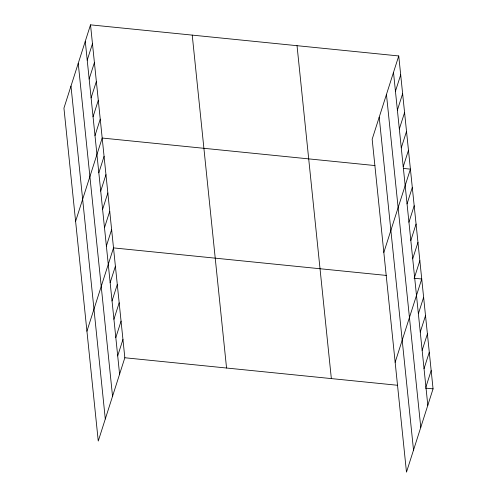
<?xml version="1.0" encoding="UTF-8"?>
<svg xmlns="http://www.w3.org/2000/svg" width="497" height="497" viewBox="0 0 497 497"><rect width="100%" height="100%" fill="white"/><g stroke="black" fill="none" stroke-linecap="round" stroke-linejoin="round"><path stroke-width="0.75" d="M90.522 24.85L63.939 108.141L98.257 441.05L124.834 357.759L90.522 24.85L398.743 55.95L433.061 388.859L406.478 472.15L372.166 139.241L398.743 55.95M87.217 60.156L92.467 43.717M89.162 79.023L94.411 62.579M91.106 97.89L96.356 81.446M93.051 116.752L98.3 100.307M94.995 135.619L100.245 119.174M75.606 221.333L102.189 138.042L374.968 165.563M98.828 172.794L104.078 156.35M100.717 191.103L105.96 174.658M102.599 209.411L107.849 192.966M104.488 227.725L109.738 211.281M106.377 246.034L111.626 229.589M86.932 331.188L113.515 247.897L386.293 275.425M110.154 282.65L115.397 266.212M112.036 300.965L117.286 284.52M113.925 319.273L119.174 302.828M115.813 337.581L121.063 321.137M117.702 355.895L122.952 339.451M395.444 91.255L400.688 74.817M397.389 110.123L402.632 93.678M399.333 128.99L404.577 112.546M401.278 147.851L406.521 131.407M403.222 166.719L408.466 150.274M383.833 252.433L410.41 169.135L403.477 168.44M407.049 203.894L412.299 187.45M408.938 222.202L414.187 205.758M410.826 240.511L416.076 224.066M412.715 258.819L417.965 242.381M414.604 277.133L419.847 260.689M395.152 362.288L421.736 278.997L414.032 278.221M418.375 313.75L423.624 297.305M420.263 332.064L425.513 315.62M422.152 350.373L427.401 333.928M424.04 368.681L429.284 352.236M425.929 386.989L431.172 370.551M124.834 357.759L397.612 385.281M425.357 388.082L433.061 388.859M393.5 72.394L427.811 405.303M386.455 94.455L420.773 427.364M379.205 117.18L413.523 450.089M297.032 45.687L331.35 378.596M192.233 35.113L226.551 368.022M85.273 41.294L119.591 374.204M78.234 63.355L112.546 396.264M70.978 86.08L105.296 418.99"/></g></svg>
